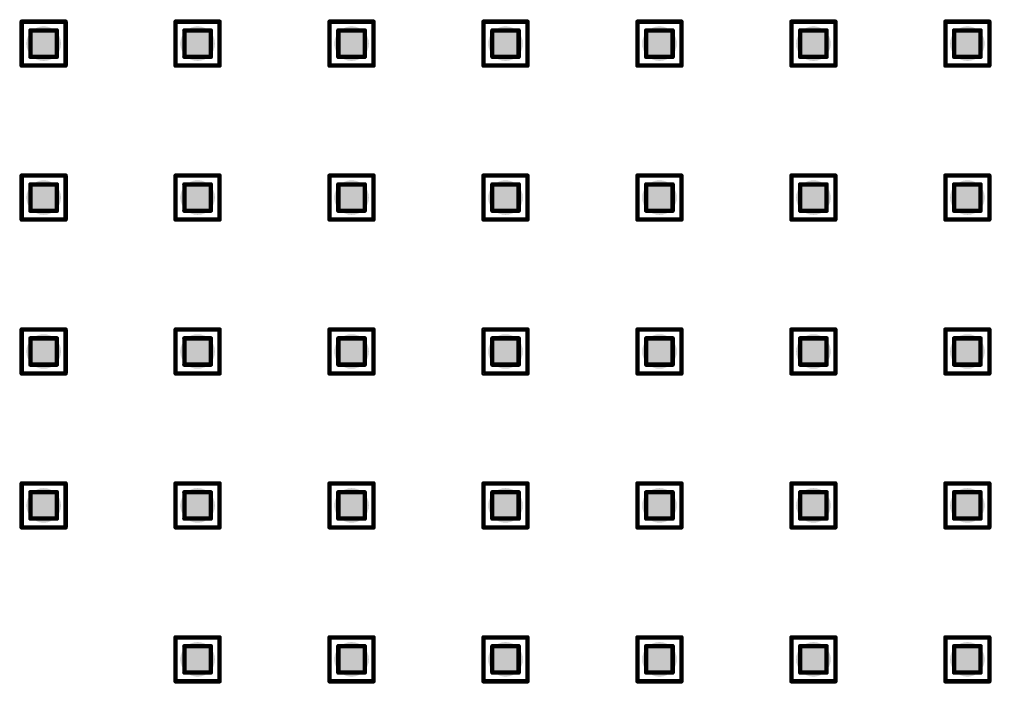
# Model space of a CAD drawing. Header units: millimetres. Extents: x -25 to 478, y -31 to 252.
# Drawn here: x 65.99 to 77.22, y 99.54 to 107.21 of the extents above; entities that cross this region are included whole.
import ezdxf

# ---------------------------------------------------------------- set-up
doc = ezdxf.new("R2010")
doc.units = ezdxf.units.MM
doc.layers.add('DrillDrawing', color=1, linetype='Continuous')
doc.layers.add('ViaHoleLayer', color=16, linetype='Continuous')

msp = doc.modelspace()

# ---------------------------------------------------------------- hatches: boundary and pattern name
at = {"layer": 'ViaHoleLayer'}
h = msp.add_hatch(color=16, dxfattribs=at)
edge = h.paths.add_edge_path()
edge.add_arc((66.269, 106.934), 0.2, 0, 360)
h = msp.add_hatch(color=16, dxfattribs=at)
edge = h.paths.add_edge_path()
edge.add_arc((68.047, 106.934), 0.2, 0, 360)
h = msp.add_hatch(color=16, dxfattribs=at)
edge = h.paths.add_edge_path()
edge.add_arc((69.825, 106.934), 0.2, 0, 360)
h = msp.add_hatch(color=16, dxfattribs=at)
edge = h.paths.add_edge_path()
edge.add_arc((71.603, 106.934), 0.2, 0, 360)
h = msp.add_hatch(color=16, dxfattribs=at)
edge = h.paths.add_edge_path()
edge.add_arc((73.381, 106.934), 0.2, 0, 360)
h = msp.add_hatch(color=16, dxfattribs=at)
edge = h.paths.add_edge_path()
edge.add_arc((75.159, 106.934), 0.2, 0, 360)
h = msp.add_hatch(color=16, dxfattribs=at)
edge = h.paths.add_edge_path()
edge.add_arc((76.937, 106.934), 0.2, 0, 360)
h = msp.add_hatch(color=16, dxfattribs=at)
edge = h.paths.add_edge_path()
edge.add_arc((66.269, 105.156), 0.2, 0, 360)
h = msp.add_hatch(color=16, dxfattribs=at)
edge = h.paths.add_edge_path()
edge.add_arc((68.047, 105.156), 0.2, 0, 360)
h = msp.add_hatch(color=16, dxfattribs=at)
edge = h.paths.add_edge_path()
edge.add_arc((69.825, 105.156), 0.2, 0, 360)
h = msp.add_hatch(color=16, dxfattribs=at)
edge = h.paths.add_edge_path()
edge.add_arc((71.603, 105.156), 0.2, 0, 360)
h = msp.add_hatch(color=16, dxfattribs=at)
edge = h.paths.add_edge_path()
edge.add_arc((73.381, 105.156), 0.2, 0, 360)
h = msp.add_hatch(color=16, dxfattribs=at)
edge = h.paths.add_edge_path()
edge.add_arc((75.159, 105.156), 0.2, 0, 360)
h = msp.add_hatch(color=16, dxfattribs=at)
edge = h.paths.add_edge_path()
edge.add_arc((76.937, 105.156), 0.2, 0, 360)
h = msp.add_hatch(color=16, dxfattribs=at)
edge = h.paths.add_edge_path()
edge.add_arc((66.269, 103.378), 0.2, 0, 360)
h = msp.add_hatch(color=16, dxfattribs=at)
edge = h.paths.add_edge_path()
edge.add_arc((68.047, 103.378), 0.2, 0, 360)
h = msp.add_hatch(color=16, dxfattribs=at)
edge = h.paths.add_edge_path()
edge.add_arc((69.825, 103.378), 0.2, 0, 360)
h = msp.add_hatch(color=16, dxfattribs=at)
edge = h.paths.add_edge_path()
edge.add_arc((71.603, 103.378), 0.2, 0, 360)
h = msp.add_hatch(color=16, dxfattribs=at)
edge = h.paths.add_edge_path()
edge.add_arc((73.381, 103.378), 0.2, 0, 360)
h = msp.add_hatch(color=16, dxfattribs=at)
edge = h.paths.add_edge_path()
edge.add_arc((75.159, 103.378), 0.2, 0, 360)
h = msp.add_hatch(color=16, dxfattribs=at)
edge = h.paths.add_edge_path()
edge.add_arc((76.937, 103.378), 0.2, 0, 360)
h = msp.add_hatch(color=16, dxfattribs=at)
edge = h.paths.add_edge_path()
edge.add_arc((66.269, 101.6), 0.2, 0, 360)
h = msp.add_hatch(color=16, dxfattribs=at)
edge = h.paths.add_edge_path()
edge.add_arc((68.047, 101.6), 0.2, 0, 360)
h = msp.add_hatch(color=16, dxfattribs=at)
edge = h.paths.add_edge_path()
edge.add_arc((69.825, 101.6), 0.2, 0, 360)
h = msp.add_hatch(color=16, dxfattribs=at)
edge = h.paths.add_edge_path()
edge.add_arc((71.603, 101.6), 0.2, 0, 360)
h = msp.add_hatch(color=16, dxfattribs=at)
edge = h.paths.add_edge_path()
edge.add_arc((73.381, 101.6), 0.2, 0, 360)
h = msp.add_hatch(color=16, dxfattribs=at)
edge = h.paths.add_edge_path()
edge.add_arc((75.159, 101.6), 0.2, 0, 360)
h = msp.add_hatch(color=16, dxfattribs=at)
edge = h.paths.add_edge_path()
edge.add_arc((76.937, 101.6), 0.2, 0, 360)
h = msp.add_hatch(color=16, dxfattribs=at)
edge = h.paths.add_edge_path()
edge.add_arc((68.047, 99.822), 0.2, 0, 360)
h = msp.add_hatch(color=16, dxfattribs=at)
edge = h.paths.add_edge_path()
edge.add_arc((69.825, 99.822), 0.2, 0, 360)
h = msp.add_hatch(color=16, dxfattribs=at)
edge = h.paths.add_edge_path()
edge.add_arc((71.603, 99.822), 0.2, 0, 360)
h = msp.add_hatch(color=16, dxfattribs=at)
edge = h.paths.add_edge_path()
edge.add_arc((73.381, 99.822), 0.2, 0, 360)
h = msp.add_hatch(color=16, dxfattribs=at)
edge = h.paths.add_edge_path()
edge.add_arc((75.159, 99.822), 0.2, 0, 360)
h = msp.add_hatch(color=16, dxfattribs=at)
edge = h.paths.add_edge_path()
edge.add_arc((76.937, 99.822), 0.2, 0, 360)

# ---------------------------------------------------------------- linework, layer by layer
at = {"layer": 'DrillDrawing', "const_width": 0.0508}
for points in [[(66.015, 107.188), (66.523, 107.188)], [(66.015, 106.68), (66.015, 107.188)], [(66.116, 107.086), (66.421, 107.086)], [(66.116, 106.782), (66.116, 107.086)], [(66.421, 106.782), (66.421, 107.086)], [(66.523, 106.68), (66.523, 107.188)], [(67.793, 107.188), (68.301, 107.188)], [(67.793, 106.68), (67.793, 107.188)], [(67.894, 107.086), (68.199, 107.086)], [(67.894, 106.782), (67.894, 107.086)], [(68.199, 106.782), (68.199, 107.086)], [(68.301, 106.68), (68.301, 107.188)], [(69.571, 107.188), (70.079, 107.188)], [(69.571, 106.68), (69.571, 107.188)], [(69.672, 107.086), (69.977, 107.086)], [(69.672, 106.782), (69.672, 107.086)], [(69.977, 106.782), (69.977, 107.086)], [(70.079, 106.68), (70.079, 107.188)], [(71.349, 107.188), (71.857, 107.188)], [(71.349, 106.68), (71.349, 107.188)], [(71.45, 107.086), (71.755, 107.086)], [(71.45, 106.782), (71.45, 107.086)], [(71.755, 106.782), (71.755, 107.086)], [(71.857, 106.68), (71.857, 107.188)], [(73.127, 107.188), (73.635, 107.188)], [(73.127, 106.68), (73.127, 107.188)], [(73.228, 107.086), (73.533, 107.086)], [(73.228, 106.782), (73.228, 107.086)], [(73.533, 106.782), (73.533, 107.086)], [(73.635, 106.68), (73.635, 107.188)], [(74.905, 107.188), (75.413, 107.188)], [(74.905, 106.68), (74.905, 107.188)], [(75.006, 107.086), (75.311, 107.086)], [(75.006, 106.782), (75.006, 107.086)], [(75.311, 106.782), (75.311, 107.086)], [(75.413, 106.68), (75.413, 107.188)], [(76.683, 107.188), (77.191, 107.188)], [(76.683, 106.68), (76.683, 107.188)], [(76.784, 107.086), (77.089, 107.086)], [(76.784, 106.782), (76.784, 107.086)], [(77.089, 106.782), (77.089, 107.086)], [(77.191, 106.68), (77.191, 107.188)], [(66.116, 106.782), (66.421, 106.782)], [(67.894, 106.782), (68.199, 106.782)], [(69.672, 106.782), (69.977, 106.782)], [(71.45, 106.782), (71.755, 106.782)], [(73.228, 106.782), (73.533, 106.782)], [(75.006, 106.782), (75.311, 106.782)], [(76.784, 106.782), (77.089, 106.782)], [(66.015, 106.68), (66.523, 106.68)], [(67.793, 106.68), (68.301, 106.68)], [(69.571, 106.68), (70.079, 106.68)], [(71.349, 106.68), (71.857, 106.68)], [(73.127, 106.68), (73.635, 106.68)], [(74.905, 106.68), (75.413, 106.68)], [(76.683, 106.68), (77.191, 106.68)], [(66.015, 105.41), (66.523, 105.41)], [(66.015, 104.902), (66.015, 105.41)], [(66.523, 104.902), (66.523, 105.41)], [(67.793, 105.41), (68.301, 105.41)], [(67.793, 104.902), (67.793, 105.41)], [(68.301, 104.902), (68.301, 105.41)], [(69.571, 105.41), (70.079, 105.41)], [(69.571, 104.902), (69.571, 105.41)], [(70.079, 104.902), (70.079, 105.41)], [(71.349, 105.41), (71.857, 105.41)], [(71.349, 104.902), (71.349, 105.41)], [(71.857, 104.902), (71.857, 105.41)], [(73.127, 105.41), (73.635, 105.41)], [(73.127, 104.902), (73.127, 105.41)], [(73.635, 104.902), (73.635, 105.41)], [(74.905, 105.41), (75.413, 105.41)], [(74.905, 104.902), (74.905, 105.41)], [(75.413, 104.902), (75.413, 105.41)], [(76.683, 105.41), (77.191, 105.41)], [(76.683, 104.902), (76.683, 105.41)], [(77.191, 104.902), (77.191, 105.41)], [(66.116, 105.308), (66.421, 105.308)], [(66.116, 105.004), (66.116, 105.308)], [(66.421, 105.004), (66.421, 105.308)], [(67.894, 105.308), (68.199, 105.308)], [(67.894, 105.004), (67.894, 105.308)], [(68.199, 105.004), (68.199, 105.308)], [(69.672, 105.308), (69.977, 105.308)], [(69.672, 105.004), (69.672, 105.308)], [(69.977, 105.004), (69.977, 105.308)], [(71.45, 105.308), (71.755, 105.308)], [(71.45, 105.004), (71.45, 105.308)], [(71.755, 105.004), (71.755, 105.308)], [(73.228, 105.308), (73.533, 105.308)], [(73.228, 105.004), (73.228, 105.308)], [(73.533, 105.004), (73.533, 105.308)], [(75.006, 105.308), (75.311, 105.308)], [(75.006, 105.004), (75.006, 105.308)], [(75.311, 105.004), (75.311, 105.308)], [(76.784, 105.308), (77.089, 105.308)], [(76.784, 105.004), (76.784, 105.308)], [(77.089, 105.004), (77.089, 105.308)], [(66.116, 105.004), (66.421, 105.004)], [(67.894, 105.004), (68.199, 105.004)], [(69.672, 105.004), (69.977, 105.004)], [(71.45, 105.004), (71.755, 105.004)], [(73.228, 105.004), (73.533, 105.004)], [(75.006, 105.004), (75.311, 105.004)], [(76.784, 105.004), (77.089, 105.004)], [(66.015, 104.902), (66.523, 104.902)], [(67.793, 104.902), (68.301, 104.902)], [(69.571, 104.902), (70.079, 104.902)], [(71.349, 104.902), (71.857, 104.902)], [(73.127, 104.902), (73.635, 104.902)], [(74.905, 104.902), (75.413, 104.902)], [(76.683, 104.902), (77.191, 104.902)], [(66.015, 103.632), (66.523, 103.632)], [(66.015, 103.124), (66.015, 103.632)], [(66.523, 103.124), (66.523, 103.632)], [(67.793, 103.632), (68.301, 103.632)], [(67.793, 103.124), (67.793, 103.632)], [(68.301, 103.124), (68.301, 103.632)], [(69.571, 103.632), (70.079, 103.632)], [(69.571, 103.124), (69.571, 103.632)], [(70.079, 103.124), (70.079, 103.632)], [(71.349, 103.632), (71.857, 103.632)], [(71.349, 103.124), (71.349, 103.632)], [(71.857, 103.124), (71.857, 103.632)], [(73.127, 103.632), (73.635, 103.632)], [(73.127, 103.124), (73.127, 103.632)], [(73.635, 103.124), (73.635, 103.632)], [(74.905, 103.632), (75.413, 103.632)], [(74.905, 103.124), (74.905, 103.632)], [(75.413, 103.124), (75.413, 103.632)], [(76.683, 103.632), (77.191, 103.632)], [(76.683, 103.124), (76.683, 103.632)], [(77.191, 103.124), (77.191, 103.632)], [(66.116, 103.53), (66.421, 103.53)], [(66.116, 103.226), (66.116, 103.53)], [(66.421, 103.226), (66.421, 103.53)], [(67.894, 103.53), (68.199, 103.53)], [(67.894, 103.226), (67.894, 103.53)], [(68.199, 103.226), (68.199, 103.53)], [(69.672, 103.53), (69.977, 103.53)], [(69.672, 103.226), (69.672, 103.53)], [(69.977, 103.226), (69.977, 103.53)], [(71.45, 103.53), (71.755, 103.53)], [(71.45, 103.226), (71.45, 103.53)], [(71.755, 103.226), (71.755, 103.53)], [(73.228, 103.53), (73.533, 103.53)], [(73.228, 103.226), (73.228, 103.53)], [(73.533, 103.226), (73.533, 103.53)], [(75.006, 103.53), (75.311, 103.53)], [(75.006, 103.226), (75.006, 103.53)], [(75.311, 103.226), (75.311, 103.53)], [(76.784, 103.53), (77.089, 103.53)], [(76.784, 103.226), (76.784, 103.53)], [(77.089, 103.226), (77.089, 103.53)], [(66.116, 103.226), (66.421, 103.226)], [(67.894, 103.226), (68.199, 103.226)], [(69.672, 103.226), (69.977, 103.226)], [(71.45, 103.226), (71.755, 103.226)], [(73.228, 103.226), (73.533, 103.226)], [(75.006, 103.226), (75.311, 103.226)], [(76.784, 103.226), (77.089, 103.226)], [(66.015, 103.124), (66.523, 103.124)], [(67.793, 103.124), (68.301, 103.124)], [(69.571, 103.124), (70.079, 103.124)], [(71.349, 103.124), (71.857, 103.124)], [(73.127, 103.124), (73.635, 103.124)], [(74.905, 103.124), (75.413, 103.124)], [(76.683, 103.124), (77.191, 103.124)], [(66.015, 101.854), (66.523, 101.854)], [(66.015, 101.346), (66.015, 101.854)], [(66.523, 101.346), (66.523, 101.854)], [(67.793, 101.854), (68.301, 101.854)], [(67.793, 101.346), (67.793, 101.854)], [(68.301, 101.346), (68.301, 101.854)], [(69.571, 101.854), (70.079, 101.854)], [(69.571, 101.346), (69.571, 101.854)], [(70.079, 101.346), (70.079, 101.854)], [(71.349, 101.854), (71.857, 101.854)], [(71.349, 101.346), (71.349, 101.854)], [(71.857, 101.346), (71.857, 101.854)], [(73.127, 101.854), (73.635, 101.854)], [(73.127, 101.346), (73.127, 101.854)], [(73.635, 101.346), (73.635, 101.854)], [(74.905, 101.854), (75.413, 101.854)], [(74.905, 101.346), (74.905, 101.854)], [(75.413, 101.346), (75.413, 101.854)], [(76.683, 101.854), (77.191, 101.854)], [(76.683, 101.346), (76.683, 101.854)], [(77.191, 101.346), (77.191, 101.854)], [(66.116, 101.752), (66.421, 101.752)], [(66.116, 101.448), (66.116, 101.752)], [(66.421, 101.448), (66.421, 101.752)], [(67.894, 101.752), (68.199, 101.752)], [(67.894, 101.448), (67.894, 101.752)], [(68.199, 101.448), (68.199, 101.752)], [(69.672, 101.752), (69.977, 101.752)], [(69.672, 101.448), (69.672, 101.752)], [(69.977, 101.448), (69.977, 101.752)], [(71.45, 101.752), (71.755, 101.752)], [(71.45, 101.448), (71.45, 101.752)], [(71.755, 101.448), (71.755, 101.752)], [(73.228, 101.752), (73.533, 101.752)], [(73.228, 101.448), (73.228, 101.752)], [(73.533, 101.448), (73.533, 101.752)], [(75.006, 101.752), (75.311, 101.752)], [(75.006, 101.448), (75.006, 101.752)], [(75.311, 101.448), (75.311, 101.752)], [(76.784, 101.752), (77.089, 101.752)], [(76.784, 101.448), (76.784, 101.752)], [(77.089, 101.448), (77.089, 101.752)], [(66.116, 101.448), (66.421, 101.448)], [(67.894, 101.448), (68.199, 101.448)], [(69.672, 101.448), (69.977, 101.448)], [(71.45, 101.448), (71.755, 101.448)], [(73.228, 101.448), (73.533, 101.448)], [(75.006, 101.448), (75.311, 101.448)], [(76.784, 101.448), (77.089, 101.448)], [(66.015, 101.346), (66.523, 101.346)], [(67.793, 101.346), (68.301, 101.346)], [(69.571, 101.346), (70.079, 101.346)], [(71.349, 101.346), (71.857, 101.346)], [(73.127, 101.346), (73.635, 101.346)], [(74.905, 101.346), (75.413, 101.346)], [(76.683, 101.346), (77.191, 101.346)], [(67.793, 100.076), (68.301, 100.076)], [(67.793, 99.568), (67.793, 100.076)], [(68.301, 99.568), (68.301, 100.076)], [(69.571, 100.076), (70.079, 100.076)], [(69.571, 99.568), (69.571, 100.076)], [(70.079, 99.568), (70.079, 100.076)], [(71.349, 100.076), (71.857, 100.076)], [(71.349, 99.568), (71.349, 100.076)], [(71.857, 99.568), (71.857, 100.076)], [(73.127, 100.076), (73.635, 100.076)], [(73.127, 99.568), (73.127, 100.076)], [(73.635, 99.568), (73.635, 100.076)], [(74.905, 100.076), (75.413, 100.076)], [(74.905, 99.568), (74.905, 100.076)], [(75.413, 99.568), (75.413, 100.076)], [(76.683, 100.076), (77.191, 100.076)], [(76.683, 99.568), (76.683, 100.076)], [(77.191, 99.568), (77.191, 100.076)], [(67.894, 99.974), (68.199, 99.974)], [(67.894, 99.67), (67.894, 99.974)], [(68.199, 99.67), (68.199, 99.974)], [(69.672, 99.974), (69.977, 99.974)], [(69.672, 99.67), (69.672, 99.974)], [(69.977, 99.67), (69.977, 99.974)], [(71.45, 99.974), (71.755, 99.974)], [(71.45, 99.67), (71.45, 99.974)], [(71.755, 99.67), (71.755, 99.974)], [(73.228, 99.974), (73.533, 99.974)], [(73.228, 99.67), (73.228, 99.974)], [(73.533, 99.67), (73.533, 99.974)], [(75.006, 99.974), (75.311, 99.974)], [(75.006, 99.67), (75.006, 99.974)], [(75.311, 99.67), (75.311, 99.974)], [(76.784, 99.974), (77.089, 99.974)], [(76.784, 99.67), (76.784, 99.974)], [(77.089, 99.67), (77.089, 99.974)], [(67.894, 99.67), (68.199, 99.67)], [(69.672, 99.67), (69.977, 99.67)], [(71.45, 99.67), (71.755, 99.67)], [(73.228, 99.67), (73.533, 99.67)], [(75.006, 99.67), (75.311, 99.67)], [(76.784, 99.67), (77.089, 99.67)], [(67.793, 99.568), (68.301, 99.568)], [(69.571, 99.568), (70.079, 99.568)], [(71.349, 99.568), (71.857, 99.568)], [(73.127, 99.568), (73.635, 99.568)], [(74.905, 99.568), (75.413, 99.568)], [(76.683, 99.568), (77.191, 99.568)]]:
    msp.add_lwpolyline(points, dxfattribs=at)
at = {"layer": 'DrillDrawing', "const_width": 0.0254}
for points in [[(66.002, 107.188, 1), (66.027, 107.188, 1)], [(66.002, 107.188, 1), (66.027, 107.188, 1)], [(66.103, 107.086, 1), (66.129, 107.086, 1)], [(66.103, 107.086, 1), (66.129, 107.086, 1)], [(66.408, 107.086, 1), (66.434, 107.086, 1)], [(66.408, 107.086, 1), (66.434, 107.086, 1)], [(66.51, 107.188, 1), (66.535, 107.188, 1)], [(66.51, 107.188, 1), (66.535, 107.188, 1)], [(67.78, 107.188, 1), (67.805, 107.188, 1)], [(67.78, 107.188, 1), (67.805, 107.188, 1)], [(67.881, 107.086, 1), (67.907, 107.086, 1)], [(67.881, 107.086, 1), (67.907, 107.086, 1)], [(68.186, 107.086, 1), (68.212, 107.086, 1)], [(68.186, 107.086, 1), (68.212, 107.086, 1)], [(68.288, 107.188, 1), (68.313, 107.188, 1)], [(68.288, 107.188, 1), (68.313, 107.188, 1)], [(69.558, 107.188, 1), (69.583, 107.188, 1)], [(69.558, 107.188, 1), (69.583, 107.188, 1)], [(69.659, 107.086, 1), (69.685, 107.086, 1)], [(69.659, 107.086, 1), (69.685, 107.086, 1)], [(69.964, 107.086, 1), (69.99, 107.086, 1)], [(69.964, 107.086, 1), (69.99, 107.086, 1)], [(70.066, 107.188, 1), (70.091, 107.188, 1)], [(70.066, 107.188, 1), (70.091, 107.188, 1)], [(71.336, 107.188, 1), (71.361, 107.188, 1)], [(71.336, 107.188, 1), (71.361, 107.188, 1)], [(71.438, 107.086, 1), (71.463, 107.086, 1)], [(71.438, 107.086, 1), (71.463, 107.086, 1)], [(71.742, 107.086, 1), (71.768, 107.086, 1)], [(71.742, 107.086, 1), (71.768, 107.086, 1)], [(71.844, 107.188, 1), (71.869, 107.188, 1)], [(71.844, 107.188, 1), (71.869, 107.188, 1)], [(73.114, 107.188, 1), (73.139, 107.188, 1)], [(73.114, 107.188, 1), (73.139, 107.188, 1)], [(73.215, 107.086, 1), (73.241, 107.086, 1)], [(73.215, 107.086, 1), (73.241, 107.086, 1)], [(73.52, 107.086, 1), (73.546, 107.086, 1)], [(73.52, 107.086, 1), (73.546, 107.086, 1)], [(73.622, 107.188, 1), (73.647, 107.188, 1)], [(73.622, 107.188, 1), (73.647, 107.188, 1)], [(74.892, 107.188, 1), (74.917, 107.188, 1)], [(74.892, 107.188, 1), (74.917, 107.188, 1)], [(74.993, 107.086, 1), (75.019, 107.086, 1)], [(74.993, 107.086, 1), (75.019, 107.086, 1)], [(75.298, 107.086, 1), (75.324, 107.086, 1)], [(75.298, 107.086, 1), (75.324, 107.086, 1)], [(75.4, 107.188, 1), (75.425, 107.188, 1)], [(75.4, 107.188, 1), (75.425, 107.188, 1)], [(76.67, 107.188, 1), (76.695, 107.188, 1)], [(76.67, 107.188, 1), (76.695, 107.188, 1)], [(76.771, 107.086, 1), (76.797, 107.086, 1)], [(76.771, 107.086, 1), (76.797, 107.086, 1)], [(77.076, 107.086, 1), (77.102, 107.086, 1)], [(77.076, 107.086, 1), (77.102, 107.086, 1)], [(77.178, 107.188, 1), (77.203, 107.188, 1)], [(77.178, 107.188, 1), (77.203, 107.188, 1)], [(66.103, 106.782, 1), (66.129, 106.782, 1)], [(66.103, 106.782, 1), (66.129, 106.782, 1)], [(66.408, 106.782, 1), (66.434, 106.782, 1)], [(66.408, 106.782, 1), (66.434, 106.782, 1)], [(67.881, 106.782, 1), (67.907, 106.782, 1)], [(67.881, 106.782, 1), (67.907, 106.782, 1)], [(68.186, 106.782, 1), (68.212, 106.782, 1)], [(68.186, 106.782, 1), (68.212, 106.782, 1)], [(69.659, 106.782, 1), (69.685, 106.782, 1)], [(69.659, 106.782, 1), (69.685, 106.782, 1)], [(69.964, 106.782, 1), (69.99, 106.782, 1)], [(69.964, 106.782, 1), (69.99, 106.782, 1)], [(71.438, 106.782, 1), (71.463, 106.782, 1)], [(71.438, 106.782, 1), (71.463, 106.782, 1)], [(71.742, 106.782, 1), (71.768, 106.782, 1)], [(71.742, 106.782, 1), (71.768, 106.782, 1)], [(73.215, 106.782, 1), (73.241, 106.782, 1)], [(73.215, 106.782, 1), (73.241, 106.782, 1)], [(73.52, 106.782, 1), (73.546, 106.782, 1)], [(73.52, 106.782, 1), (73.546, 106.782, 1)], [(74.993, 106.782, 1), (75.019, 106.782, 1)], [(74.993, 106.782, 1), (75.019, 106.782, 1)], [(75.298, 106.782, 1), (75.324, 106.782, 1)], [(75.298, 106.782, 1), (75.324, 106.782, 1)], [(76.771, 106.782, 1), (76.797, 106.782, 1)], [(76.771, 106.782, 1), (76.797, 106.782, 1)], [(77.076, 106.782, 1), (77.102, 106.782, 1)], [(77.076, 106.782, 1), (77.102, 106.782, 1)], [(66.002, 106.68, 1), (66.027, 106.68, 1)], [(66.002, 106.68, 1), (66.027, 106.68, 1)], [(66.51, 106.68, 1), (66.535, 106.68, 1)], [(66.51, 106.68, 1), (66.535, 106.68, 1)], [(67.78, 106.68, 1), (67.805, 106.68, 1)], [(67.78, 106.68, 1), (67.805, 106.68, 1)], [(68.288, 106.68, 1), (68.313, 106.68, 1)], [(68.288, 106.68, 1), (68.313, 106.68, 1)], [(69.558, 106.68, 1), (69.583, 106.68, 1)], [(69.558, 106.68, 1), (69.583, 106.68, 1)], [(70.066, 106.68, 1), (70.091, 106.68, 1)], [(70.066, 106.68, 1), (70.091, 106.68, 1)], [(71.336, 106.68, 1), (71.361, 106.68, 1)], [(71.336, 106.68, 1), (71.361, 106.68, 1)], [(71.844, 106.68, 1), (71.869, 106.68, 1)], [(71.844, 106.68, 1), (71.869, 106.68, 1)], [(73.114, 106.68, 1), (73.139, 106.68, 1)], [(73.114, 106.68, 1), (73.139, 106.68, 1)], [(73.622, 106.68, 1), (73.647, 106.68, 1)], [(73.622, 106.68, 1), (73.647, 106.68, 1)], [(74.892, 106.68, 1), (74.917, 106.68, 1)], [(74.892, 106.68, 1), (74.917, 106.68, 1)], [(75.4, 106.68, 1), (75.425, 106.68, 1)], [(75.4, 106.68, 1), (75.425, 106.68, 1)], [(76.67, 106.68, 1), (76.695, 106.68, 1)], [(76.67, 106.68, 1), (76.695, 106.68, 1)], [(77.178, 106.68, 1), (77.203, 106.68, 1)], [(77.178, 106.68, 1), (77.203, 106.68, 1)], [(66.002, 105.41, 1), (66.027, 105.41, 1)], [(66.002, 105.41, 1), (66.027, 105.41, 1)], [(66.51, 105.41, 1), (66.535, 105.41, 1)], [(66.51, 105.41, 1), (66.535, 105.41, 1)], [(67.78, 105.41, 1), (67.805, 105.41, 1)], [(67.78, 105.41, 1), (67.805, 105.41, 1)], [(68.288, 105.41, 1), (68.313, 105.41, 1)], [(68.288, 105.41, 1), (68.313, 105.41, 1)], [(69.558, 105.41, 1), (69.583, 105.41, 1)], [(69.558, 105.41, 1), (69.583, 105.41, 1)], [(70.066, 105.41, 1), (70.091, 105.41, 1)], [(70.066, 105.41, 1), (70.091, 105.41, 1)], [(71.336, 105.41, 1), (71.361, 105.41, 1)], [(71.336, 105.41, 1), (71.361, 105.41, 1)], [(71.844, 105.41, 1), (71.869, 105.41, 1)], [(71.844, 105.41, 1), (71.869, 105.41, 1)], [(73.114, 105.41, 1), (73.139, 105.41, 1)], [(73.114, 105.41, 1), (73.139, 105.41, 1)], [(73.622, 105.41, 1), (73.647, 105.41, 1)], [(73.622, 105.41, 1), (73.647, 105.41, 1)], [(74.892, 105.41, 1), (74.917, 105.41, 1)], [(74.892, 105.41, 1), (74.917, 105.41, 1)], [(75.4, 105.41, 1), (75.425, 105.41, 1)], [(75.4, 105.41, 1), (75.425, 105.41, 1)], [(76.67, 105.41, 1), (76.695, 105.41, 1)], [(76.67, 105.41, 1), (76.695, 105.41, 1)], [(77.178, 105.41, 1), (77.203, 105.41, 1)], [(77.178, 105.41, 1), (77.203, 105.41, 1)], [(66.103, 105.308, 1), (66.129, 105.308, 1)], [(66.103, 105.308, 1), (66.129, 105.308, 1)], [(66.408, 105.308, 1), (66.434, 105.308, 1)], [(66.408, 105.308, 1), (66.434, 105.308, 1)], [(67.881, 105.308, 1), (67.907, 105.308, 1)], [(67.881, 105.308, 1), (67.907, 105.308, 1)], [(68.186, 105.308, 1), (68.212, 105.308, 1)], [(68.186, 105.308, 1), (68.212, 105.308, 1)], [(69.659, 105.308, 1), (69.685, 105.308, 1)], [(69.659, 105.308, 1), (69.685, 105.308, 1)], [(69.964, 105.308, 1), (69.99, 105.308, 1)], [(69.964, 105.308, 1), (69.99, 105.308, 1)], [(71.438, 105.308, 1), (71.463, 105.308, 1)], [(71.438, 105.308, 1), (71.463, 105.308, 1)], [(71.742, 105.308, 1), (71.768, 105.308, 1)], [(71.742, 105.308, 1), (71.768, 105.308, 1)], [(73.215, 105.308, 1), (73.241, 105.308, 1)], [(73.215, 105.308, 1), (73.241, 105.308, 1)], [(73.52, 105.308, 1), (73.546, 105.308, 1)], [(73.52, 105.308, 1), (73.546, 105.308, 1)], [(74.993, 105.308, 1), (75.019, 105.308, 1)], [(74.993, 105.308, 1), (75.019, 105.308, 1)], [(75.298, 105.308, 1), (75.324, 105.308, 1)], [(75.298, 105.308, 1), (75.324, 105.308, 1)], [(76.771, 105.308, 1), (76.797, 105.308, 1)], [(76.771, 105.308, 1), (76.797, 105.308, 1)], [(77.076, 105.308, 1), (77.102, 105.308, 1)], [(77.076, 105.308, 1), (77.102, 105.308, 1)], [(66.103, 105.004, 1), (66.129, 105.004, 1)], [(66.103, 105.004, 1), (66.129, 105.004, 1)], [(66.408, 105.004, 1), (66.434, 105.004, 1)], [(66.408, 105.004, 1), (66.434, 105.004, 1)], [(67.881, 105.004, 1), (67.907, 105.004, 1)], [(67.881, 105.004, 1), (67.907, 105.004, 1)], [(68.186, 105.004, 1), (68.212, 105.004, 1)], [(68.186, 105.004, 1), (68.212, 105.004, 1)], [(69.659, 105.004, 1), (69.685, 105.004, 1)], [(69.659, 105.004, 1), (69.685, 105.004, 1)], [(69.964, 105.004, 1), (69.99, 105.004, 1)], [(69.964, 105.004, 1), (69.99, 105.004, 1)], [(71.438, 105.004, 1), (71.463, 105.004, 1)], [(71.438, 105.004, 1), (71.463, 105.004, 1)], [(71.742, 105.004, 1), (71.768, 105.004, 1)], [(71.742, 105.004, 1), (71.768, 105.004, 1)], [(73.215, 105.004, 1), (73.241, 105.004, 1)], [(73.215, 105.004, 1), (73.241, 105.004, 1)], [(73.52, 105.004, 1), (73.546, 105.004, 1)], [(73.52, 105.004, 1), (73.546, 105.004, 1)], [(74.993, 105.004, 1), (75.019, 105.004, 1)], [(74.993, 105.004, 1), (75.019, 105.004, 1)], [(75.298, 105.004, 1), (75.324, 105.004, 1)], [(75.298, 105.004, 1), (75.324, 105.004, 1)], [(76.771, 105.004, 1), (76.797, 105.004, 1)], [(76.771, 105.004, 1), (76.797, 105.004, 1)], [(77.076, 105.004, 1), (77.102, 105.004, 1)], [(77.076, 105.004, 1), (77.102, 105.004, 1)], [(66.002, 104.902, 1), (66.027, 104.902, 1)], [(66.002, 104.902, 1), (66.027, 104.902, 1)], [(66.51, 104.902, 1), (66.535, 104.902, 1)], [(66.51, 104.902, 1), (66.535, 104.902, 1)], [(67.78, 104.902, 1), (67.805, 104.902, 1)], [(67.78, 104.902, 1), (67.805, 104.902, 1)], [(68.288, 104.902, 1), (68.313, 104.902, 1)], [(68.288, 104.902, 1), (68.313, 104.902, 1)], [(69.558, 104.902, 1), (69.583, 104.902, 1)], [(69.558, 104.902, 1), (69.583, 104.902, 1)], [(70.066, 104.902, 1), (70.091, 104.902, 1)], [(70.066, 104.902, 1), (70.091, 104.902, 1)], [(71.336, 104.902, 1), (71.361, 104.902, 1)], [(71.336, 104.902, 1), (71.361, 104.902, 1)], [(71.844, 104.902, 1), (71.869, 104.902, 1)], [(71.844, 104.902, 1), (71.869, 104.902, 1)], [(73.114, 104.902, 1), (73.139, 104.902, 1)], [(73.114, 104.902, 1), (73.139, 104.902, 1)], [(73.622, 104.902, 1), (73.647, 104.902, 1)], [(73.622, 104.902, 1), (73.647, 104.902, 1)], [(74.892, 104.902, 1), (74.917, 104.902, 1)], [(74.892, 104.902, 1), (74.917, 104.902, 1)], [(75.4, 104.902, 1), (75.425, 104.902, 1)], [(75.4, 104.902, 1), (75.425, 104.902, 1)], [(76.67, 104.902, 1), (76.695, 104.902, 1)], [(76.67, 104.902, 1), (76.695, 104.902, 1)], [(77.178, 104.902, 1), (77.203, 104.902, 1)], [(77.178, 104.902, 1), (77.203, 104.902, 1)], [(66.002, 103.632, 1), (66.027, 103.632, 1)], [(66.002, 103.632, 1), (66.027, 103.632, 1)], [(66.51, 103.632, 1), (66.535, 103.632, 1)], [(66.51, 103.632, 1), (66.535, 103.632, 1)], [(67.78, 103.632, 1), (67.805, 103.632, 1)], [(67.78, 103.632, 1), (67.805, 103.632, 1)], [(68.288, 103.632, 1), (68.313, 103.632, 1)], [(68.288, 103.632, 1), (68.313, 103.632, 1)], [(69.558, 103.632, 1), (69.583, 103.632, 1)], [(69.558, 103.632, 1), (69.583, 103.632, 1)], [(70.066, 103.632, 1), (70.091, 103.632, 1)], [(70.066, 103.632, 1), (70.091, 103.632, 1)], [(71.336, 103.632, 1), (71.361, 103.632, 1)], [(71.336, 103.632, 1), (71.361, 103.632, 1)], [(71.844, 103.632, 1), (71.869, 103.632, 1)], [(71.844, 103.632, 1), (71.869, 103.632, 1)], [(73.114, 103.632, 1), (73.139, 103.632, 1)], [(73.114, 103.632, 1), (73.139, 103.632, 1)], [(73.622, 103.632, 1), (73.647, 103.632, 1)], [(73.622, 103.632, 1), (73.647, 103.632, 1)], [(74.892, 103.632, 1), (74.917, 103.632, 1)], [(74.892, 103.632, 1), (74.917, 103.632, 1)], [(75.4, 103.632, 1), (75.425, 103.632, 1)], [(75.4, 103.632, 1), (75.425, 103.632, 1)], [(76.67, 103.632, 1), (76.695, 103.632, 1)], [(76.67, 103.632, 1), (76.695, 103.632, 1)], [(77.178, 103.632, 1), (77.203, 103.632, 1)], [(77.178, 103.632, 1), (77.203, 103.632, 1)], [(66.103, 103.53, 1), (66.129, 103.53, 1)], [(66.103, 103.53, 1), (66.129, 103.53, 1)], [(66.408, 103.53, 1), (66.434, 103.53, 1)], [(66.408, 103.53, 1), (66.434, 103.53, 1)], [(67.881, 103.53, 1), (67.907, 103.53, 1)], [(67.881, 103.53, 1), (67.907, 103.53, 1)], [(68.186, 103.53, 1), (68.212, 103.53, 1)], [(68.186, 103.53, 1), (68.212, 103.53, 1)], [(69.659, 103.53, 1), (69.685, 103.53, 1)], [(69.659, 103.53, 1), (69.685, 103.53, 1)], [(69.964, 103.53, 1), (69.99, 103.53, 1)], [(69.964, 103.53, 1), (69.99, 103.53, 1)], [(71.438, 103.53, 1), (71.463, 103.53, 1)], [(71.438, 103.53, 1), (71.463, 103.53, 1)], [(71.742, 103.53, 1), (71.768, 103.53, 1)], [(71.742, 103.53, 1), (71.768, 103.53, 1)], [(73.215, 103.53, 1), (73.241, 103.53, 1)], [(73.215, 103.53, 1), (73.241, 103.53, 1)], [(73.52, 103.53, 1), (73.546, 103.53, 1)], [(73.52, 103.53, 1), (73.546, 103.53, 1)], [(74.993, 103.53, 1), (75.019, 103.53, 1)], [(74.993, 103.53, 1), (75.019, 103.53, 1)], [(75.298, 103.53, 1), (75.324, 103.53, 1)], [(75.298, 103.53, 1), (75.324, 103.53, 1)], [(76.771, 103.53, 1), (76.797, 103.53, 1)], [(76.771, 103.53, 1), (76.797, 103.53, 1)], [(77.076, 103.53, 1), (77.102, 103.53, 1)], [(77.076, 103.53, 1), (77.102, 103.53, 1)], [(66.103, 103.226, 1), (66.129, 103.226, 1)], [(66.103, 103.226, 1), (66.129, 103.226, 1)], [(66.408, 103.226, 1), (66.434, 103.226, 1)], [(66.408, 103.226, 1), (66.434, 103.226, 1)], [(67.881, 103.226, 1), (67.907, 103.226, 1)], [(67.881, 103.226, 1), (67.907, 103.226, 1)], [(68.186, 103.226, 1), (68.212, 103.226, 1)], [(68.186, 103.226, 1), (68.212, 103.226, 1)], [(69.659, 103.226, 1), (69.685, 103.226, 1)], [(69.659, 103.226, 1), (69.685, 103.226, 1)], [(69.964, 103.226, 1), (69.99, 103.226, 1)], [(69.964, 103.226, 1), (69.99, 103.226, 1)], [(71.438, 103.226, 1), (71.463, 103.226, 1)], [(71.438, 103.226, 1), (71.463, 103.226, 1)], [(71.742, 103.226, 1), (71.768, 103.226, 1)], [(71.742, 103.226, 1), (71.768, 103.226, 1)], [(73.215, 103.226, 1), (73.241, 103.226, 1)], [(73.215, 103.226, 1), (73.241, 103.226, 1)], [(73.52, 103.226, 1), (73.546, 103.226, 1)], [(73.52, 103.226, 1), (73.546, 103.226, 1)], [(74.993, 103.226, 1), (75.019, 103.226, 1)], [(74.993, 103.226, 1), (75.019, 103.226, 1)], [(75.298, 103.226, 1), (75.324, 103.226, 1)], [(75.298, 103.226, 1), (75.324, 103.226, 1)], [(76.771, 103.226, 1), (76.797, 103.226, 1)], [(76.771, 103.226, 1), (76.797, 103.226, 1)], [(77.076, 103.226, 1), (77.102, 103.226, 1)], [(77.076, 103.226, 1), (77.102, 103.226, 1)], [(66.002, 103.124, 1), (66.027, 103.124, 1)], [(66.002, 103.124, 1), (66.027, 103.124, 1)], [(66.51, 103.124, 1), (66.535, 103.124, 1)], [(66.51, 103.124, 1), (66.535, 103.124, 1)], [(67.78, 103.124, 1), (67.805, 103.124, 1)], [(67.78, 103.124, 1), (67.805, 103.124, 1)], [(68.288, 103.124, 1), (68.313, 103.124, 1)], [(68.288, 103.124, 1), (68.313, 103.124, 1)], [(69.558, 103.124, 1), (69.583, 103.124, 1)], [(69.558, 103.124, 1), (69.583, 103.124, 1)], [(70.066, 103.124, 1), (70.091, 103.124, 1)], [(70.066, 103.124, 1), (70.091, 103.124, 1)], [(71.336, 103.124, 1), (71.361, 103.124, 1)], [(71.336, 103.124, 1), (71.361, 103.124, 1)], [(71.844, 103.124, 1), (71.869, 103.124, 1)], [(71.844, 103.124, 1), (71.869, 103.124, 1)], [(73.114, 103.124, 1), (73.139, 103.124, 1)], [(73.114, 103.124, 1), (73.139, 103.124, 1)], [(73.622, 103.124, 1), (73.647, 103.124, 1)], [(73.622, 103.124, 1), (73.647, 103.124, 1)], [(74.892, 103.124, 1), (74.917, 103.124, 1)], [(74.892, 103.124, 1), (74.917, 103.124, 1)], [(75.4, 103.124, 1), (75.425, 103.124, 1)], [(75.4, 103.124, 1), (75.425, 103.124, 1)], [(76.67, 103.124, 1), (76.695, 103.124, 1)], [(76.67, 103.124, 1), (76.695, 103.124, 1)], [(77.178, 103.124, 1), (77.203, 103.124, 1)], [(77.178, 103.124, 1), (77.203, 103.124, 1)], [(66.002, 101.854, 1), (66.027, 101.854, 1)], [(66.002, 101.854, 1), (66.027, 101.854, 1)], [(66.51, 101.854, 1), (66.535, 101.854, 1)], [(66.51, 101.854, 1), (66.535, 101.854, 1)], [(67.78, 101.854, 1), (67.805, 101.854, 1)], [(67.78, 101.854, 1), (67.805, 101.854, 1)], [(68.288, 101.854, 1), (68.313, 101.854, 1)], [(68.288, 101.854, 1), (68.313, 101.854, 1)], [(69.558, 101.854, 1), (69.583, 101.854, 1)], [(69.558, 101.854, 1), (69.583, 101.854, 1)], [(70.066, 101.854, 1), (70.091, 101.854, 1)], [(70.066, 101.854, 1), (70.091, 101.854, 1)], [(71.336, 101.854, 1), (71.361, 101.854, 1)], [(71.336, 101.854, 1), (71.361, 101.854, 1)], [(71.844, 101.854, 1), (71.869, 101.854, 1)], [(71.844, 101.854, 1), (71.869, 101.854, 1)], [(73.114, 101.854, 1), (73.139, 101.854, 1)], [(73.114, 101.854, 1), (73.139, 101.854, 1)], [(73.622, 101.854, 1), (73.647, 101.854, 1)], [(73.622, 101.854, 1), (73.647, 101.854, 1)], [(74.892, 101.854, 1), (74.917, 101.854, 1)], [(74.892, 101.854, 1), (74.917, 101.854, 1)], [(75.4, 101.854, 1), (75.425, 101.854, 1)], [(75.4, 101.854, 1), (75.425, 101.854, 1)], [(76.67, 101.854, 1), (76.695, 101.854, 1)], [(76.67, 101.854, 1), (76.695, 101.854, 1)], [(77.178, 101.854, 1), (77.203, 101.854, 1)], [(77.178, 101.854, 1), (77.203, 101.854, 1)], [(66.103, 101.752, 1), (66.129, 101.752, 1)], [(66.103, 101.752, 1), (66.129, 101.752, 1)], [(66.408, 101.752, 1), (66.434, 101.752, 1)], [(66.408, 101.752, 1), (66.434, 101.752, 1)], [(67.881, 101.752, 1), (67.907, 101.752, 1)], [(67.881, 101.752, 1), (67.907, 101.752, 1)], [(68.186, 101.752, 1), (68.212, 101.752, 1)], [(68.186, 101.752, 1), (68.212, 101.752, 1)], [(69.659, 101.752, 1), (69.685, 101.752, 1)], [(69.659, 101.752, 1), (69.685, 101.752, 1)], [(69.964, 101.752, 1), (69.99, 101.752, 1)], [(69.964, 101.752, 1), (69.99, 101.752, 1)], [(71.438, 101.752, 1), (71.463, 101.752, 1)], [(71.438, 101.752, 1), (71.463, 101.752, 1)], [(71.742, 101.752, 1), (71.768, 101.752, 1)], [(71.742, 101.752, 1), (71.768, 101.752, 1)], [(73.215, 101.752, 1), (73.241, 101.752, 1)], [(73.215, 101.752, 1), (73.241, 101.752, 1)], [(73.52, 101.752, 1), (73.546, 101.752, 1)], [(73.52, 101.752, 1), (73.546, 101.752, 1)], [(74.993, 101.752, 1), (75.019, 101.752, 1)], [(74.993, 101.752, 1), (75.019, 101.752, 1)], [(75.298, 101.752, 1), (75.324, 101.752, 1)], [(75.298, 101.752, 1), (75.324, 101.752, 1)], [(76.771, 101.752, 1), (76.797, 101.752, 1)], [(76.771, 101.752, 1), (76.797, 101.752, 1)], [(77.076, 101.752, 1), (77.102, 101.752, 1)], [(77.076, 101.752, 1), (77.102, 101.752, 1)], [(66.103, 101.448, 1), (66.129, 101.448, 1)], [(66.103, 101.448, 1), (66.129, 101.448, 1)], [(66.408, 101.448, 1), (66.434, 101.448, 1)], [(66.408, 101.448, 1), (66.434, 101.448, 1)], [(67.881, 101.448, 1), (67.907, 101.448, 1)], [(67.881, 101.448, 1), (67.907, 101.448, 1)], [(68.186, 101.448, 1), (68.212, 101.448, 1)], [(68.186, 101.448, 1), (68.212, 101.448, 1)], [(69.659, 101.448, 1), (69.685, 101.448, 1)], [(69.659, 101.448, 1), (69.685, 101.448, 1)], [(69.964, 101.448, 1), (69.99, 101.448, 1)], [(69.964, 101.448, 1), (69.99, 101.448, 1)], [(71.438, 101.448, 1), (71.463, 101.448, 1)], [(71.438, 101.448, 1), (71.463, 101.448, 1)], [(71.742, 101.448, 1), (71.768, 101.448, 1)], [(71.742, 101.448, 1), (71.768, 101.448, 1)], [(73.215, 101.448, 1), (73.241, 101.448, 1)], [(73.215, 101.448, 1), (73.241, 101.448, 1)], [(73.52, 101.448, 1), (73.546, 101.448, 1)], [(73.52, 101.448, 1), (73.546, 101.448, 1)], [(74.993, 101.448, 1), (75.019, 101.448, 1)], [(74.993, 101.448, 1), (75.019, 101.448, 1)], [(75.298, 101.448, 1), (75.324, 101.448, 1)], [(75.298, 101.448, 1), (75.324, 101.448, 1)], [(76.771, 101.448, 1), (76.797, 101.448, 1)], [(76.771, 101.448, 1), (76.797, 101.448, 1)], [(77.076, 101.448, 1), (77.102, 101.448, 1)], [(77.076, 101.448, 1), (77.102, 101.448, 1)], [(66.002, 101.346, 1), (66.027, 101.346, 1)], [(66.002, 101.346, 1), (66.027, 101.346, 1)], [(66.51, 101.346, 1), (66.535, 101.346, 1)], [(66.51, 101.346, 1), (66.535, 101.346, 1)], [(67.78, 101.346, 1), (67.805, 101.346, 1)], [(67.78, 101.346, 1), (67.805, 101.346, 1)], [(68.288, 101.346, 1), (68.313, 101.346, 1)], [(68.288, 101.346, 1), (68.313, 101.346, 1)], [(69.558, 101.346, 1), (69.583, 101.346, 1)], [(69.558, 101.346, 1), (69.583, 101.346, 1)], [(70.066, 101.346, 1), (70.091, 101.346, 1)], [(70.066, 101.346, 1), (70.091, 101.346, 1)], [(71.336, 101.346, 1), (71.361, 101.346, 1)], [(71.336, 101.346, 1), (71.361, 101.346, 1)], [(71.844, 101.346, 1), (71.869, 101.346, 1)], [(71.844, 101.346, 1), (71.869, 101.346, 1)], [(73.114, 101.346, 1), (73.139, 101.346, 1)], [(73.114, 101.346, 1), (73.139, 101.346, 1)], [(73.622, 101.346, 1), (73.647, 101.346, 1)], [(73.622, 101.346, 1), (73.647, 101.346, 1)], [(74.892, 101.346, 1), (74.917, 101.346, 1)], [(74.892, 101.346, 1), (74.917, 101.346, 1)], [(75.4, 101.346, 1), (75.425, 101.346, 1)], [(75.4, 101.346, 1), (75.425, 101.346, 1)], [(76.67, 101.346, 1), (76.695, 101.346, 1)], [(76.67, 101.346, 1), (76.695, 101.346, 1)], [(77.178, 101.346, 1), (77.203, 101.346, 1)], [(77.178, 101.346, 1), (77.203, 101.346, 1)], [(67.78, 100.076, 1), (67.805, 100.076, 1)], [(67.78, 100.076, 1), (67.805, 100.076, 1)], [(68.288, 100.076, 1), (68.313, 100.076, 1)], [(68.288, 100.076, 1), (68.313, 100.076, 1)], [(69.558, 100.076, 1), (69.583, 100.076, 1)], [(69.558, 100.076, 1), (69.583, 100.076, 1)], [(70.066, 100.076, 1), (70.091, 100.076, 1)], [(70.066, 100.076, 1), (70.091, 100.076, 1)], [(71.336, 100.076, 1), (71.361, 100.076, 1)], [(71.336, 100.076, 1), (71.361, 100.076, 1)], [(71.844, 100.076, 1), (71.869, 100.076, 1)], [(71.844, 100.076, 1), (71.869, 100.076, 1)], [(73.114, 100.076, 1), (73.139, 100.076, 1)], [(73.114, 100.076, 1), (73.139, 100.076, 1)], [(73.622, 100.076, 1), (73.647, 100.076, 1)], [(73.622, 100.076, 1), (73.647, 100.076, 1)], [(74.892, 100.076, 1), (74.917, 100.076, 1)], [(74.892, 100.076, 1), (74.917, 100.076, 1)], [(75.4, 100.076, 1), (75.425, 100.076, 1)], [(75.4, 100.076, 1), (75.425, 100.076, 1)], [(76.67, 100.076, 1), (76.695, 100.076, 1)], [(76.67, 100.076, 1), (76.695, 100.076, 1)], [(77.178, 100.076, 1), (77.203, 100.076, 1)], [(77.178, 100.076, 1), (77.203, 100.076, 1)], [(67.881, 99.974, 1), (67.907, 99.974, 1)], [(67.881, 99.974, 1), (67.907, 99.974, 1)], [(68.186, 99.974, 1), (68.212, 99.974, 1)], [(68.186, 99.974, 1), (68.212, 99.974, 1)], [(69.659, 99.974, 1), (69.685, 99.974, 1)], [(69.659, 99.974, 1), (69.685, 99.974, 1)], [(69.964, 99.974, 1), (69.99, 99.974, 1)], [(69.964, 99.974, 1), (69.99, 99.974, 1)], [(71.438, 99.974, 1), (71.463, 99.974, 1)], [(71.438, 99.974, 1), (71.463, 99.974, 1)], [(71.742, 99.974, 1), (71.768, 99.974, 1)], [(71.742, 99.974, 1), (71.768, 99.974, 1)], [(73.215, 99.974, 1), (73.241, 99.974, 1)], [(73.215, 99.974, 1), (73.241, 99.974, 1)], [(73.52, 99.974, 1), (73.546, 99.974, 1)], [(73.52, 99.974, 1), (73.546, 99.974, 1)], [(74.993, 99.974, 1), (75.019, 99.974, 1)], [(74.993, 99.974, 1), (75.019, 99.974, 1)], [(75.298, 99.974, 1), (75.324, 99.974, 1)], [(75.298, 99.974, 1), (75.324, 99.974, 1)], [(76.771, 99.974, 1), (76.797, 99.974, 1)], [(76.771, 99.974, 1), (76.797, 99.974, 1)], [(77.076, 99.974, 1), (77.102, 99.974, 1)], [(77.076, 99.974, 1), (77.102, 99.974, 1)], [(67.881, 99.67, 1), (67.907, 99.67, 1)], [(67.881, 99.67, 1), (67.907, 99.67, 1)], [(68.186, 99.67, 1), (68.212, 99.67, 1)], [(68.186, 99.67, 1), (68.212, 99.67, 1)], [(69.659, 99.67, 1), (69.685, 99.67, 1)], [(69.659, 99.67, 1), (69.685, 99.67, 1)], [(69.964, 99.67, 1), (69.99, 99.67, 1)], [(69.964, 99.67, 1), (69.99, 99.67, 1)], [(71.438, 99.67, 1), (71.463, 99.67, 1)], [(71.438, 99.67, 1), (71.463, 99.67, 1)], [(71.742, 99.67, 1), (71.768, 99.67, 1)], [(71.742, 99.67, 1), (71.768, 99.67, 1)], [(73.215, 99.67, 1), (73.241, 99.67, 1)], [(73.215, 99.67, 1), (73.241, 99.67, 1)], [(73.52, 99.67, 1), (73.546, 99.67, 1)], [(73.52, 99.67, 1), (73.546, 99.67, 1)], [(74.993, 99.67, 1), (75.019, 99.67, 1)], [(74.993, 99.67, 1), (75.019, 99.67, 1)], [(75.298, 99.67, 1), (75.324, 99.67, 1)], [(75.298, 99.67, 1), (75.324, 99.67, 1)], [(76.771, 99.67, 1), (76.797, 99.67, 1)], [(76.771, 99.67, 1), (76.797, 99.67, 1)], [(77.076, 99.67, 1), (77.102, 99.67, 1)], [(77.076, 99.67, 1), (77.102, 99.67, 1)], [(67.78, 99.568, 1), (67.805, 99.568, 1)], [(67.78, 99.568, 1), (67.805, 99.568, 1)], [(68.288, 99.568, 1), (68.313, 99.568, 1)], [(68.288, 99.568, 1), (68.313, 99.568, 1)], [(69.558, 99.568, 1), (69.583, 99.568, 1)], [(69.558, 99.568, 1), (69.583, 99.568, 1)], [(70.066, 99.568, 1), (70.091, 99.568, 1)], [(70.066, 99.568, 1), (70.091, 99.568, 1)], [(71.336, 99.568, 1), (71.361, 99.568, 1)], [(71.336, 99.568, 1), (71.361, 99.568, 1)], [(71.844, 99.568, 1), (71.869, 99.568, 1)], [(71.844, 99.568, 1), (71.869, 99.568, 1)], [(73.114, 99.568, 1), (73.139, 99.568, 1)], [(73.114, 99.568, 1), (73.139, 99.568, 1)], [(73.622, 99.568, 1), (73.647, 99.568, 1)], [(73.622, 99.568, 1), (73.647, 99.568, 1)], [(74.892, 99.568, 1), (74.917, 99.568, 1)], [(74.892, 99.568, 1), (74.917, 99.568, 1)], [(75.4, 99.568, 1), (75.425, 99.568, 1)], [(75.4, 99.568, 1), (75.425, 99.568, 1)], [(76.67, 99.568, 1), (76.695, 99.568, 1)], [(76.67, 99.568, 1), (76.695, 99.568, 1)], [(77.178, 99.568, 1), (77.203, 99.568, 1)], [(77.178, 99.568, 1), (77.203, 99.568, 1)]]:
    msp.add_lwpolyline(points, format="xyb", close=True, dxfattribs=at)

doc.saveas('drawing.dxf')
